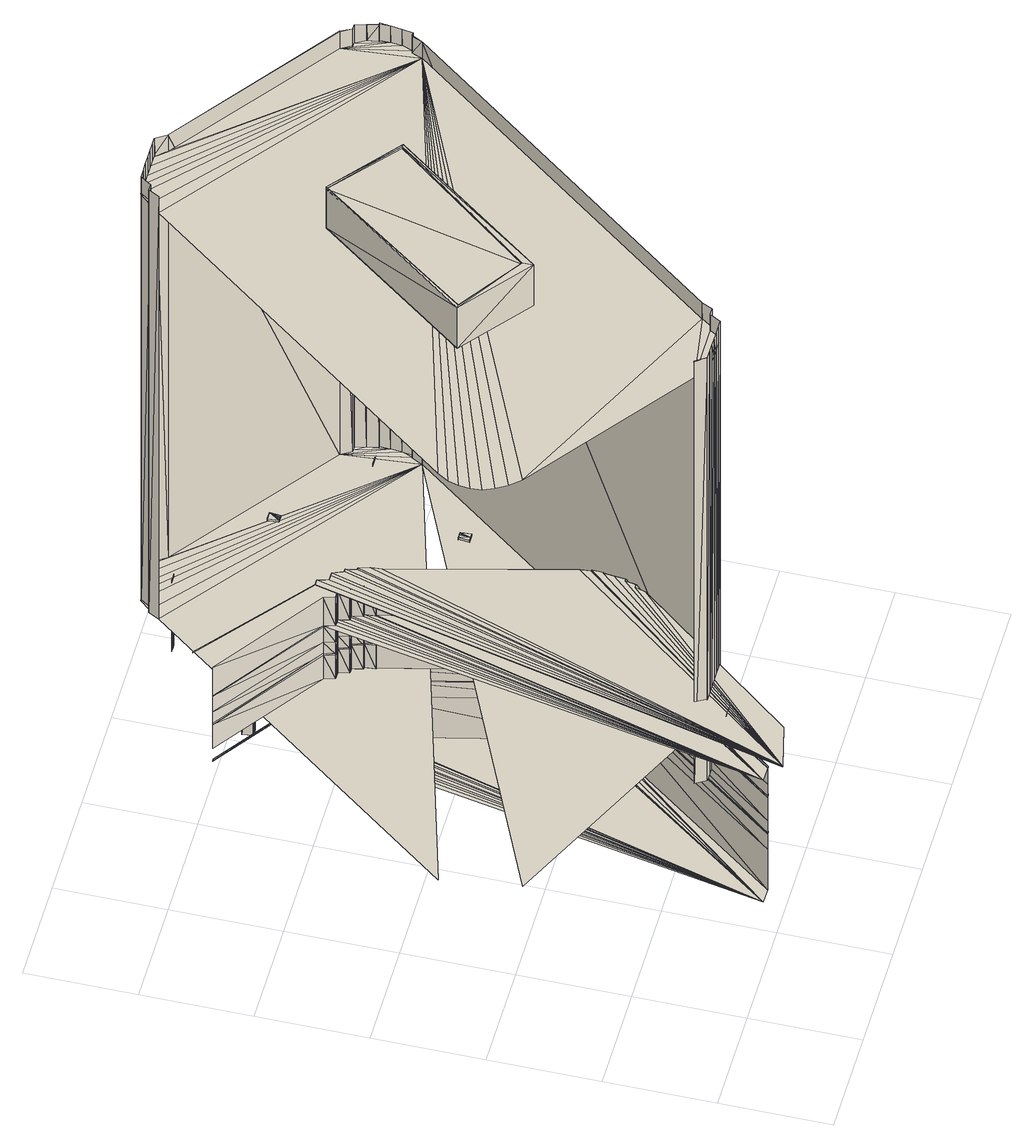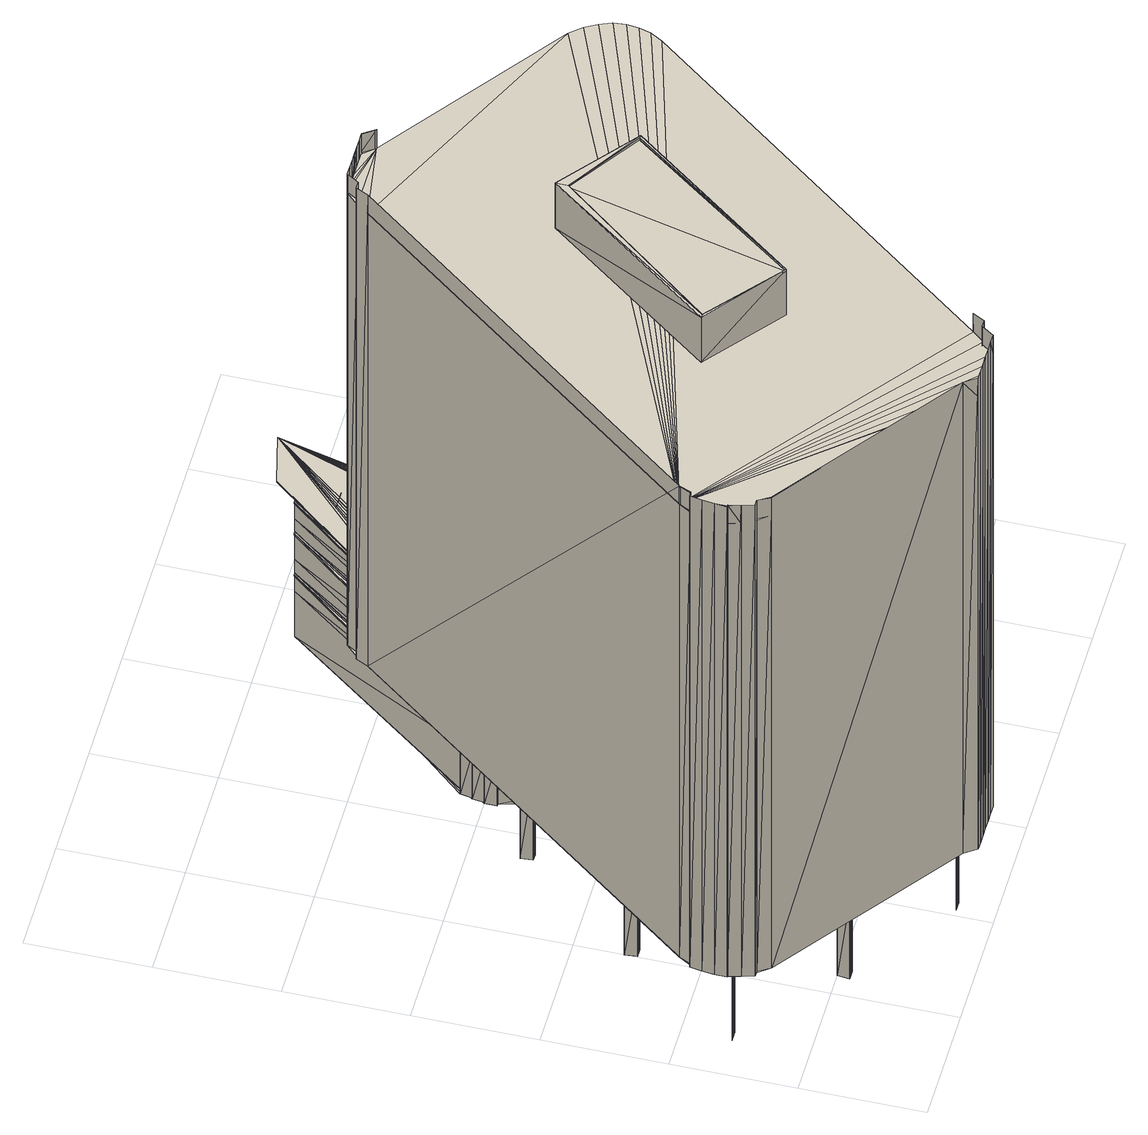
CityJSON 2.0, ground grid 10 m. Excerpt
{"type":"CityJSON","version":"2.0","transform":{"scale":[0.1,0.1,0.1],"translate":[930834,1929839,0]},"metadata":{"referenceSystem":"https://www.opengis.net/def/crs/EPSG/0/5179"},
"CityObjects":{
"building1":{"type":"Building","geometry":[{"type":"MultiSurface","lod":"3","boundaries":[[[0,1,2]],[[3,2,1]],[[4,5,6]],[[7,8,9]],[[2,3,10]],[[11,10,3]],[[10,11,12]],[[13,12,11]],[[12,13,14]],[[15,14,13]],[[16,17,18]],[[18,19,16]],[[17,20,18]],[[21,18,20]],[[18,19,17]],[[17,16,19]],[[22,23,24]],[[24,17,22]],[[19,22,17]],[[25,24,26]],[[27,28,15]],[[14,15,28]],[[29,30,18]],[[18,19,29]],[[31,30,21]],[[18,21,30]],[[19,18,30]],[[23,22,32]],[[30,29,19]],[[22,19,32]],[[30,32,19]],[[20,33,34]],[[35,24,36]],[[33,37,34]],[[38,35,36]],[[30,29,39]],[[30,31,39]],[[32,30,40]],[[41,39,31]],[[39,40,30]],[[42,33,20]],[[43,42,20]],[[40,39,44]],[[45,44,39]],[[46,45,39]],[[44,47,40]],[[48,46,41]],[[39,41,46]],[[49,24,35]],[[50,43,20]],[[5,51,6]],[[52,53,45]],[[44,45,53]],[[45,46,52]],[[47,44,53]],[[54,52,48]],[[46,48,52]],[[51,55,6]],[[56,24,49]],[[8,57,9]],[[55,58,6]],[[59,50,20]],[[57,60,9]],[[58,61,6]],[[60,62,9]],[[63,64,65]],[[61,66,6]],[[62,67,9]],[[52,54,68]],[[53,52,69]],[[70,68,54]],[[68,69,52]],[[67,71,9]],[[66,72,6]],[[73,74,75]],[[76,77,78]],[[79,80,81]],[[82,63,83]],[[75,84,73]],[[84,82,85]],[[86,84,87]],[[78,88,76]],[[89,86,90]],[[91,89,92]],[[81,7,79]],[[7,91,8]],[[65,83,63]],[[85,73,84]],[[83,85,82]],[[85,87,84]],[[93,76,88]],[[87,90,86]],[[90,92,89]],[[8,79,7]],[[92,8,91]],[[94,75,74]],[[95,78,77]],[[96,81,80]],[[97,98,99]],[[100,101,6]],[[71,102,9]],[[103,24,56]],[[84,104,85]],[[88,105,93]],[[7,106,8]],[[104,94,107]],[[105,95,108]],[[106,96,109]],[[74,107,94]],[[77,108,95]],[[80,109,96]],[[72,110,6]],[[107,85,104]],[[108,93,105]],[[109,8,106]],[[111,112,9]],[[102,113,9]],[[114,115,9]],[[116,100,6]],[[113,114,9]],[[110,117,6]],[[118,111,9]],[[117,119,6]],[[119,120,6]],[[121,116,6]],[[122,118,9]],[[115,123,9]],[[124,122,9]],[[125,121,6]],[[126,124,9]],[[120,127,6]],[[68,70,128]],[[43,128,70]],[[69,68,56]],[[128,56,68]],[[129,125,6]],[[130,126,9]],[[131,130,9]],[[123,132,9]],[[133,131,9]],[[132,133,9]],[[134,129,6]],[[135,134,6]],[[136,135,6]],[[127,137,6]],[[137,136,6]],[[26,24,103]],[[4,97,5]],[[99,5,97]],[[128,43,138]],[[56,128,139]],[[140,138,43]],[[138,139,128]],[[141,59,142]],[[138,140,143]],[[144,143,140]],[[139,138,145]],[[143,145,138]],[[28,27,146]],[[8,146,27]],[[143,144,147]],[[59,147,144]],[[145,143,26]],[[147,26,143]],[[148,149,150]],[[151,150,149]],[[150,152,148]],[[153,148,152]],[[154,153,155]],[[152,155,153]],[[65,64,156]],[[156,64,157]],[[157,64,158]],[[99,98,159]],[[158,64,160]],[[159,98,161]],[[160,64,162]],[[162,64,163]],[[161,98,164]],[[165,64,166]],[[167,64,168]],[[163,64,169]],[[170,64,165]],[[169,64,167]],[[164,98,171]],[[172,64,170]],[[171,98,173]],[[174,64,172]],[[175,64,174]],[[168,64,176]],[[177,64,175]],[[178,98,179]],[[173,98,180]],[[176,64,181]],[[182,64,177]],[[183,64,182]],[[181,64,183]],[[180,98,184]],[[185,98,178]],[[186,187,188]],[[189,188,187]],[[190,191,192]],[[193,192,191]],[[194,190,195]],[[192,195,190]],[[196,112,197]],[[198,197,112]],[[112,194,198]],[[195,198,194]],[[199,112,200]],[[198,200,112]],[[201,141,202]],[[203,204,205]],[[206,207,208]],[[187,209,189]],[[188,210,186]],[[112,211,198]],[[197,212,196]],[[184,98,213]],[[213,98,214]],[[215,98,185]],[[216,205,204]],[[217,208,207]],[[218,189,209]],[[219,186,210]],[[220,198,211]],[[221,196,212]],[[214,98,222]],[[204,217,216]],[[207,216,217]],[[209,219,218]],[[210,218,219]],[[211,221,220]],[[212,220,221]],[[223,25,26]],[[224,98,215]],[[149,225,151]],[[226,98,224]],[[222,98,227]],[[228,98,226]],[[229,98,228]],[[230,98,229]],[[227,98,231]],[[231,98,230]],[[101,179,232]],[[233,232,179]],[[149,148,225]],[[234,225,148]],[[148,153,234]],[[235,234,154]],[[153,154,234]],[[85,107,236]],[[93,108,237]],[[8,109,57]],[[83,65,238]],[[73,85,239]],[[85,83,236]],[[87,85,240]],[[76,93,241]],[[90,87,242]],[[92,90,243]],[[79,8,244]],[[8,92,57]],[[146,8,245]],[[156,238,65]],[[236,239,85]],[[238,236,83]],[[236,240,85]],[[237,241,93]],[[240,242,87]],[[242,243,90]],[[57,244,8]],[[243,57,92]],[[57,245,8]],[[246,236,107]],[[247,237,108]],[[60,57,109]],[[107,74,246]],[[248,246,74]],[[108,77,247]],[[249,247,77]],[[109,80,60]],[[250,60,80]],[[239,248,73]],[[241,249,76]],[[244,250,79]],[[74,73,248]],[[77,76,249]],[[80,79,250]],[[238,156,251]],[[157,251,156]],[[239,236,248]],[[246,248,236]],[[236,238,246]],[[251,246,238]],[[240,236,252]],[[246,252,236]],[[241,237,249]],[[247,249,237]],[[242,240,253]],[[252,253,240]],[[243,242,254]],[[253,254,242]],[[244,57,250]],[[60,250,57]],[[57,243,60]],[[254,60,243]],[[245,57,255]],[[60,255,57]],[[248,256,239]],[[249,257,241]],[[250,258,244]],[[246,248,259]],[[256,259,248]],[[247,249,260]],[[257,260,249]],[[60,250,261]],[[258,261,250]],[[251,157,262]],[[248,246,263]],[[246,251,264]],[[252,246,265]],[[249,247,266]],[[253,252,267]],[[254,253,268]],[[250,60,269]],[[60,254,62]],[[255,60,270]],[[158,262,157]],[[264,263,246]],[[262,264,251]],[[264,265,246]],[[271,266,247]],[[265,267,252]],[[267,268,253]],[[62,269,60]],[[268,62,254]],[[62,270,60]],[[263,272,248]],[[266,273,249]],[[269,274,250]],[[246,259,264]],[[247,260,271]],[[60,261,62]],[[256,248,272]],[[257,249,273]],[[258,250,274]],[[154,155,235]],[[275,264,259]],[[276,271,260]],[[277,62,261]],[[259,256,275]],[[272,275,256]],[[260,257,276]],[[273,276,257]],[[261,258,277]],[[274,277,258]],[[262,158,278]],[[263,264,279]],[[264,262,280]],[[265,264,281]],[[266,271,282]],[[267,265,283]],[[268,267,284]],[[269,62,285]],[[62,268,67]],[[270,62,286]],[[160,278,158]],[[280,279,264]],[[278,280,262]],[[280,281,264]],[[287,282,271]],[[281,283,265]],[[283,284,267]],[[67,285,62]],[[284,67,268]],[[67,286,62]],[[288,289,223]],[[290,288,223]],[[264,275,280]],[[271,276,287]],[[62,277,67]],[[279,291,263]],[[282,292,266]],[[285,293,269]],[[289,294,223]],[[295,280,275]],[[296,287,276]],[[297,67,277]],[[298,290,223]],[[272,263,291]],[[273,266,292]],[[274,269,293]],[[278,160,299]],[[162,299,160]],[[279,280,300]],[[301,300,280]],[[280,278,301]],[[299,301,278]],[[281,280,302]],[[301,302,280]],[[282,287,303]],[[304,303,287]],[[283,281,305]],[[302,305,281]],[[284,283,306]],[[305,306,283]],[[285,67,307]],[[71,307,67]],[[67,284,71]],[[306,71,284]],[[286,67,308]],[[71,308,67]],[[291,295,272]],[[292,296,273]],[[293,297,274]],[[275,272,295]],[[276,273,296]],[[277,274,297]],[[309,280,295]],[[310,287,296]],[[311,67,297]],[[300,312,279]],[[303,313,282]],[[307,314,285]],[[291,279,315]],[[292,282,316]],[[293,285,317]],[[294,25,223]],[[280,309,301]],[[287,310,304]],[[67,311,71]],[[159,51,99]],[[5,99,51]],[[295,291,309]],[[315,309,291]],[[296,292,310]],[[316,310,292]],[[297,293,311]],[[317,311,293]],[[318,298,223]],[[299,162,319]],[[163,319,162]],[[300,301,320]],[[321,320,301]],[[301,299,321]],[[319,321,299]],[[302,301,322]],[[321,322,301]],[[303,304,323]],[[324,323,304]],[[305,302,325]],[[322,325,302]],[[306,305,326]],[[325,326,305]],[[307,71,327]],[[102,327,71]],[[71,306,102]],[[326,102,306]],[[308,71,328]],[[102,328,71]],[[315,279,312]],[[316,282,313]],[[317,285,314]],[[329,301,309]],[[330,304,310]],[[331,71,311]],[[320,332,300]],[[323,333,303]],[[327,334,307]],[[301,329,321]],[[304,330,324]],[[71,331,102]],[[309,315,329]],[[312,329,315]],[[310,316,330]],[[313,330,316]],[[311,317,331]],[[314,331,317]],[[335,165,336]],[[166,336,165]],[[337,338,208]],[[203,208,338]],[[338,335,203]],[[336,203,335]],[[339,338,191]],[[203,191,338]],[[340,341,186]],[[187,186,341]],[[342,339,190]],[[191,190,339]],[[343,342,194]],[[190,194,342]],[[344,111,196]],[[112,196,111]],[[111,343,112]],[[194,112,343]],[[345,111,199]],[[112,199,111]],[[208,217,337]],[[186,219,340]],[[196,221,344]],[[346,167,347]],[[168,347,167]],[[348,349,350]],[[351,350,349]],[[349,346,351]],[[347,351,346]],[[352,349,353]],[[351,353,349]],[[354,355,356]],[[357,356,355]],[[358,352,359]],[[353,359,352]],[[360,358,361]],[[359,361,358]],[[362,114,363]],[[115,363,114]],[[114,360,115]],[[361,115,360]],[[364,114,365]],[[115,365,114]],[[319,163,366]],[[169,366,163]],[[320,321,367]],[[368,367,321]],[[321,319,368]],[[366,368,319]],[[322,321,369]],[[368,369,321]],[[323,324,370]],[[371,370,324]],[[325,322,372]],[[369,372,322]],[[326,325,373]],[[372,373,325]],[[327,102,374]],[[113,374,102]],[[102,326,113]],[[373,113,326]],[[328,102,375]],[[113,375,102]],[[312,300,332]],[[313,303,333]],[[314,307,334]],[[376,321,329]],[[377,324,330]],[[378,102,331]],[[338,379,203]],[[341,380,187]],[[111,381,112]],[[349,382,351]],[[355,383,357]],[[114,384,115]],[[321,376,368]],[[367,385,320]],[[324,377,371]],[[370,386,323]],[[102,378,113]],[[374,387,327]],[[329,312,376]],[[330,313,377]],[[331,314,378]],[[51,159,55]],[[161,55,159]],[[366,169,346]],[[167,346,169]],[[367,368,348]],[[349,348,368]],[[350,388,348]],[[368,366,349]],[[346,349,366]],[[369,368,352]],[[349,352,368]],[[370,371,354]],[[355,354,371]],[[356,389,354]],[[372,369,358]],[[352,358,369]],[[373,372,360]],[[358,360,372]],[[374,113,362]],[[114,362,113]],[[363,390,362]],[[113,373,114]],[[360,114,373]],[[375,113,364]],[[114,364,113]],[[332,376,312]],[[333,377,313]],[[334,378,314]],[[391,318,223]],[[392,170,335]],[[393,394,337]],[[394,392,338]],[[395,394,339]],[[396,397,340]],[[398,395,342]],[[399,398,343]],[[400,118,344]],[[118,399,111]],[[401,118,345]],[[165,335,170]],[[338,337,394]],[[335,338,392]],[[338,339,394]],[[341,340,397]],[[339,342,395]],[[342,343,398]],[[111,344,118]],[[343,111,399]],[[111,345,118]],[[402,337,217]],[[403,340,219]],[[404,344,221]],[[394,405,338]],[[397,406,341]],[[118,407,111]],[[368,408,349]],[[371,409,355]],[[113,410,114]],[[348,388,367]],[[354,389,370]],[[362,390,374]],[[408,368,376]],[[332,320,385]],[[409,371,377]],[[333,323,386]],[[410,113,378]],[[334,327,387]],[[204,203,379]],[[209,187,380]],[[211,112,381]],[[337,402,393]],[[340,403,396]],[[344,404,400]],[[379,402,204]],[[380,403,209]],[[381,404,211]],[[217,204,402]],[[219,209,403]],[[221,211,404]],[[376,332,408]],[[385,408,332]],[[377,333,409]],[[386,409,333]],[[378,334,410]],[[387,410,334]],[[379,338,405]],[[380,341,406]],[[381,111,407]],[[382,349,408]],[[383,355,409]],[[384,114,410]],[[385,367,388]],[[386,370,389]],[[387,374,390]],[[388,382,385]],[[389,383,386]],[[390,384,387]],[[408,385,382]],[[409,386,383]],[[410,387,384]],[[411,393,402]],[[412,396,403]],[[413,400,404]],[[405,411,379]],[[402,379,411]],[[406,412,380]],[[403,380,412]],[[407,413,381]],[[404,381,413]],[[414,172,392]],[[415,416,393]],[[416,414,394]],[[417,416,395]],[[418,419,396]],[[420,417,398]],[[421,420,399]],[[422,122,400]],[[122,421,118]],[[423,122,401]],[[347,168,424]],[[176,424,168]],[[350,351,425]],[[426,425,351]],[[351,347,426]],[[424,426,347]],[[353,351,427]],[[426,427,351]],[[356,357,428]],[[429,428,357]],[[359,353,430]],[[427,430,353]],[[361,359,431]],[[430,431,359]],[[363,115,432]],[[123,432,115]],[[115,361,123]],[[431,123,361]],[[365,115,433]],[[123,433,115]],[[55,161,58]],[[164,58,161]],[[170,392,172]],[[394,393,416]],[[392,394,414]],[[394,395,416]],[[397,396,419]],[[395,398,417]],[[398,399,420]],[[118,400,122]],[[399,118,421]],[[118,401,122]],[[393,411,415]],[[396,412,418]],[[400,413,422]],[[416,434,394]],[[419,435,397]],[[122,436,118]],[[172,414,174]],[[416,415,437]],[[414,416,438]],[[416,417,437]],[[419,418,439]],[[417,420,440]],[[420,421,441]],[[122,422,124]],[[421,122,442]],[[122,423,124]],[[351,382,426]],[[425,443,350]],[[357,383,429]],[[428,444,356]],[[115,384,123]],[[432,445,363]],[[446,415,411]],[[447,418,412]],[[448,422,413]],[[438,174,414]],[[449,437,415]],[[437,438,416]],[[440,437,417]],[[450,439,418]],[[441,440,420]],[[442,441,421]],[[451,124,422]],[[124,442,122]],[[452,124,423]],[[405,394,434]],[[406,397,435]],[[407,118,436]],[[434,446,405]],[[435,447,406]],[[436,448,407]],[[411,405,446]],[[412,406,447]],[[413,407,448]],[[415,446,449]],[[418,447,450]],[[422,448,451]],[[453,175,438]],[[454,455,449]],[[455,453,437]],[[456,455,440]],[[457,458,450]],[[459,456,441]],[[460,459,442]],[[461,126,451]],[[126,460,124]],[[462,126,452]],[[174,438,175]],[[437,449,455]],[[438,437,453]],[[437,440,455]],[[439,450,458]],[[440,441,456]],[[441,442,459]],[[124,451,126]],[[442,124,460]],[[124,452,126]],[[437,463,416]],[[439,464,419]],[[124,465,122]],[[455,466,437]],[[458,467,439]],[[126,130,124]],[[468,426,382]],[[388,350,443]],[[469,429,383]],[[389,356,444]],[[470,123,384]],[[390,363,445]],[[471,449,446]],[[472,450,447]],[[473,451,448]],[[58,164,61]],[[449,471,454]],[[450,472,457]],[[451,473,461]],[[171,61,164]],[[382,388,468]],[[443,468,388]],[[383,389,469]],[[444,469,389]],[[384,390,470]],[[445,470,390]],[[434,416,463]],[[435,419,464]],[[436,122,465]],[[463,437,466]],[[464,439,467]],[[465,124,130]],[[175,453,177]],[[455,454,466]],[[453,455,474]],[[455,456,466]],[[458,457,467]],[[456,459,475]],[[459,460,476]],[[126,461,130]],[[460,126,477]],[[126,462,130]],[[474,177,453]],[[478,466,454]],[[466,474,455]],[[475,466,456]],[[479,467,457]],[[476,475,459]],[[477,476,460]],[[480,130,461]],[[130,477,126]],[[481,130,462]],[[482,182,474]],[[483,484,478]],[[484,482,466]],[[485,484,475]],[[486,487,479]],[[488,485,476]],[[489,488,477]],[[490,131,480]],[[131,489,130]],[[491,131,481]],[[463,471,434]],[[464,472,435]],[[465,473,436]],[[177,474,182]],[[466,478,484]],[[474,466,482]],[[466,475,484]],[[467,479,487]],[[475,476,485]],[[476,477,488]],[[130,480,131]],[[477,130,489]],[[130,481,131]],[[181,492,176]],[[493,494,426]],[[492,493,424]],[[493,495,426]],[[496,497,429]],[[495,498,427]],[[498,499,430]],[[132,500,123]],[[499,132,431]],[[132,501,123]],[[446,434,471]],[[447,435,472]],[[448,436,473]],[[424,176,492]],[[425,426,494]],[[426,424,493]],[[427,426,495]],[[428,429,497]],[[430,427,498]],[[431,430,499]],[[432,123,500]],[[123,431,132]],[[433,123,501]],[[466,502,455]],[[467,503,458]],[[130,504,126]],[[478,454,471]],[[479,457,472]],[[480,461,473]],[[505,183,482]],[[506,507,483]],[[507,505,484]],[[508,507,485]],[[509,510,486]],[[511,508,488]],[[512,511,489]],[[513,133,490]],[[133,512,131]],[[514,133,491]],[[182,482,183]],[[484,483,507]],[[482,484,505]],[[484,485,507]],[[487,486,510]],[[485,488,508]],[[488,489,511]],[[131,490,133]],[[489,131,512]],[[131,491,133]],[[492,181,505]],[[183,505,181]],[[494,493,506]],[[507,506,493]],[[493,492,507]],[[505,507,492]],[[495,493,508]],[[507,508,493]],[[497,496,509]],[[510,509,496]],[[498,495,511]],[[508,511,495]],[[499,498,512]],[[511,512,498]],[[500,132,513]],[[133,513,132]],[[132,499,133]],[[512,133,499]],[[501,132,514]],[[133,514,132]],[[478,515,483]],[[479,516,486]],[[480,517,490]],[[484,518,466]],[[487,519,467]],[[131,520,130]],[[471,463,478]],[[472,464,479]],[[473,465,480]],[[426,468,493]],[[429,469,496]],[[123,470,132]],[[466,478,463]],[[467,479,464]],[[130,480,465]],[[507,521,484]],[[510,522,487]],[[133,523,131]],[[506,524,494]],[[509,525,497]],[[513,526,500]],[[483,527,506]],[[486,528,509]],[[490,529,513]],[[494,530,425]],[[497,531,428]],[[500,532,432]],[[61,171,66]],[[173,66,171]],[[502,515,466]],[[503,516,467]],[[504,517,130]],[[478,466,515]],[[479,467,516]],[[480,130,517]],[[493,533,507]],[[496,534,510]],[[132,535,133]],[[502,466,518]],[[527,483,515]],[[503,467,519]],[[528,486,516]],[[504,130,520]],[[529,490,517]],[[518,484,521]],[[519,487,522]],[[520,131,523]],[[524,506,527]],[[525,509,528]],[[526,513,529]],[[515,502,527]],[[516,503,528]],[[517,504,529]],[[518,527,502]],[[519,528,503]],[[520,529,504]],[[527,518,524]],[[528,519,525]],[[529,520,526]],[[521,524,518]],[[522,525,519]],[[523,526,520]],[[530,494,524]],[[531,497,525]],[[532,500,526]],[[533,493,468]],[[534,496,469]],[[535,132,470]],[[521,507,533]],[[522,510,534]],[[523,133,535]],[[443,425,530]],[[444,428,531]],[[445,432,532]],[[533,530,521]],[[524,521,530]],[[534,531,522]],[[525,522,531]],[[535,532,523]],[[526,523,532]],[[530,533,443]],[[531,534,444]],[[532,535,445]],[[468,443,533]],[[469,444,534]],[[470,445,535]],[[536,235,155]],[[66,173,72]],[[180,72,173]],[[537,538,539]],[[540,539,538]],[[100,178,101]],[[179,101,178]],[[541,542,537]],[[538,537,542]],[[539,543,537]],[[72,180,110]],[[184,110,180]],[[537,543,541]],[[539,540,544]],[[545,544,540]],[[540,538,546]],[[544,543,539]],[[538,542,546]],[[547,548,541]],[[542,541,548]],[[541,543,547]],[[545,540,546]],[[116,185,100]],[[178,100,185]],[[542,548,546]],[[544,545,543]],[[110,184,117]],[[213,117,184]],[[549,550,547]],[[548,547,550]],[[546,543,545]],[[547,543,549]],[[548,550,546]],[[550,551,546]],[[543,546,552]],[[553,552,546]],[[117,213,119]],[[214,119,213]],[[549,543,554]],[[550,549,551]],[[554,551,549]],[[119,214,120]],[[222,120,214]],[[551,555,546]],[[552,553,556]],[[557,556,553]],[[121,215,116]],[[185,116,215]],[[558,557,553]],[[556,559,552]],[[546,560,553]],[[554,543,561]],[[555,562,546]],[[563,543,552]],[[551,554,555]],[[561,555,554]],[[556,557,559]],[[558,559,557]],[[562,560,546]],[[560,558,553]],[[559,563,552]],[[561,543,564]],[[564,562,561]],[[555,561,562]],[[564,543,563]],[[559,558,563]],[[560,563,558]],[[152,150,565]],[[566,565,150]],[[562,564,560]],[[125,224,121]],[[215,121,224]],[[563,560,564]],[[565,536,152]],[[155,152,536]],[[150,151,566]],[[567,566,151]],[[120,222,127]],[[227,127,222]],[[129,226,125]],[[224,125,226]],[[134,228,129]],[[226,129,228]],[[228,134,229]],[[135,229,134]],[[136,230,135]],[[229,135,230]],[[231,137,227]],[[127,227,137]],[[230,136,231]],[[137,231,136]],[[567,151,225]],[[568,569,570]],[[571,570,569]],[[569,568,572]],[[573,572,568]],[[572,574,569]],[[573,568,575]],[[574,576,569]],[[572,573,574]],[[575,574,573]],[[568,570,577]],[[571,569,578]],[[576,579,569]],[[578,577,571]],[[570,571,577]],[[579,580,569]],[[575,568,581]],[[582,583,569]],[[580,584,569]],[[569,583,578]],[[574,575,576]],[[581,576,575]],[[585,568,577]],[[581,568,586]],[[587,582,569]],[[584,587,569]],[[588,568,585]],[[586,568,589]],[[577,578,585]],[[576,581,579]],[[583,585,578]],[[586,579,581]],[[589,568,590]],[[591,568,588]],[[579,586,580]],[[589,580,586]],[[582,588,583]],[[585,583,588]],[[590,568,591]],[[580,589,584]],[[590,584,589]],[[588,582,591]],[[587,591,582]],[[591,587,590]],[[584,590,587]],[[536,565,235]],[[234,235,565]],[[565,566,234]],[[225,234,567]],[[566,567,234]],[[592,593,594]],[[201,594,593]],[[595,592,596]],[[594,596,592]],[[596,391,223]],[[593,592,597]],[[592,595,598]],[[598,597,592]],[[599,598,595]],[[147,59,600]],[[141,600,59]],[[26,147,223]],[[600,223,147]],[[601,602,598]],[[597,598,602]],[[603,601,599]],[[598,599,601]],[[602,601,604]],[[601,603,605]],[[605,604,601]],[[606,605,603]],[[607,608,605]],[[609,607,606]],[[604,605,608]],[[605,606,607]],[[610,611,607]],[[608,607,611]],[[612,610,609]],[[607,609,610]],[[613,614,615]],[[614,613,616]],[[616,615,614]],[[615,616,613]],[[617,618,616]],[[615,616,618]],[[616,615,617]],[[618,617,615]],[[615,619,613]],[[618,617,620]],[[617,618,621]],[[621,620,617]],[[620,621,618]],[[618,619,615]],[[622,141,201]],[[620,619,618]],[[623,624,621]],[[620,621,624]],[[621,620,623]],[[624,623,620]],[[616,614,625]],[[624,619,620]],[[617,616,625]],[[621,617,625]],[[623,624,626]],[[627,626,624]],[[624,623,628]],[[623,621,625]],[[629,628,623]],[[624,619,627]],[[628,619,624]],[[625,623,626]],[[626,627,629]],[[628,629,627]],[[629,625,626]],[[619,628,627]],[[629,623,625]],[[630,631,610]],[[611,610,631]],[[632,630,612]],[[610,612,630]],[[629,628,625]],[[628,629,619]],[[619,625,628]],[[625,619,629]],[[633,141,622]],[[634,635,630]],[[631,630,635]],[[636,634,632]],[[630,632,634]],[[637,141,633]],[[638,639,634]],[[635,634,639]],[[640,638,636]],[[634,636,638]],[[639,638,641]],[[638,640,642]],[[642,641,638]],[[643,642,640]],[[644,141,637]],[[645,141,644]],[[646,647,648]],[[649,648,647]],[[648,650,646]],[[651,652,646]],[[647,646,652]],[[653,654,649]],[[648,649,654]],[[649,647,655]],[[654,650,648]],[[646,650,651]],[[647,652,655]],[[653,649,655]],[[654,653,650]],[[655,650,653]],[[652,656,655]],[[652,651,656]],[[657,656,651]],[[651,650,657]],[[656,658,655]],[[650,655,659]],[[660,659,655]],[[658,661,655]],[[657,650,662]],[[662,658,657]],[[656,657,658]],[[655,663,660]],[[664,650,659]],[[661,665,655]],[[666,663,655]],[[659,660,667]],[[668,667,660]],[[662,650,669]],[[665,666,655]],[[663,668,660]],[[667,664,659]],[[658,662,661]],[[669,661,662]],[[669,650,670]],[[671,650,664]],[[667,668,664]],[[663,664,668]],[[672,141,645]],[[670,650,671]],[[670,665,669]],[[661,669,665]],[[664,663,671]],[[666,671,663]],[[665,670,666]],[[671,666,670]],[[673,596,223]],[[641,141,672]],[[674,673,223]],[[675,674,223]],[[676,675,223]],[[677,678,679]],[[680,679,678]],[[681,682,677]],[[678,677,682]],[[683,676,223]],[[679,680,684]],[[685,684,680]],[[686,687,681]],[[682,681,687]],[[682,688,678]],[[678,688,680]],[[684,685,689]],[[690,691,686]],[[687,686,691]],[[692,689,685]],[[687,688,682]],[[680,688,685]],[[689,692,693]],[[694,693,692]],[[691,690,695]],[[691,688,687]],[[696,695,690]],[[677,679,697]],[[685,688,692]],[[681,677,697]],[[693,694,698]],[[699,698,694]],[[695,688,691]],[[679,684,697]],[[692,688,694]],[[697,689,693]],[[686,681,697]],[[695,696,700]],[[701,700,696]],[[688,699,694]],[[698,697,693]],[[702,683,223]],[[690,686,697]],[[684,689,697]],[[700,688,695]],[[696,690,697]],[[703,704,701]],[[700,701,704]],[[698,699,697]],[[688,697,699]],[[704,688,700]],[[701,696,697]],[[703,701,697]],[[704,703,688]],[[697,688,703]],[[643,702,223]],[[705,141,641]],[[706,705,642]],[[641,642,705]],[[707,706,643]],[[642,643,706]],[[706,708,642]],[[707,643,223]],[[709,710,711]],[[712,711,710]],[[711,712,709]],[[710,709,712]],[[709,713,711]],[[710,709,714]],[[709,710,715]],[[715,714,709]],[[714,715,710]],[[715,713,709]],[[710,712,716]],[[715,714,717]],[[718,717,714]],[[223,600,719]],[[720,719,600]],[[714,710,716]],[[717,713,715]],[[721,720,600]],[[719,722,223]],[[713,716,715]],[[714,715,716]],[[600,141,721]],[[723,721,141]],[[718,714,716]],[[717,718,713]],[[716,713,718]],[[716,713,724]],[[725,724,713]],[[724,726,716]],[[713,716,727]],[[726,727,716]],[[728,707,223]],[[726,729,716]],[[725,713,727]],[[727,726,725]],[[724,725,726]],[[729,730,716]],[[716,730,726]],[[727,713,731]],[[732,713,727]],[[727,726,731]],[[726,727,729]],[[729,731,726]],[[731,729,727]],[[730,729,726]],[[731,732,727]],[[731,713,732]],[[731,729,732]],[[730,732,729]],[[732,730,731]],[[729,731,730]],[[733,734,720]],[[719,720,734]],[[720,721,733]],[[722,719,734]],[[735,733,723]],[[721,723,733]],[[736,141,705]],[[737,707,728]],[[733,735,738]],[[734,733,737]],[[739,738,735]],[[738,737,733]],[[739,736,705]],[[740,741,706]],[[705,706,741]],[[742,740,707]],[[706,707,740]],[[743,739,705]],[[708,706,740]],[[744,707,737]],[[745,743,705]],[[738,739,746]],[[737,738,744]],[[743,746,739]],[[746,744,738]],[[747,707,744]],[[748,749,740]],[[741,740,749]],[[750,748,742]],[[740,742,748]],[[751,743,745]],[[752,747,744]],[[753,752,744]],[[746,743,754]],[[755,754,743]],[[744,746,753]],[[754,753,746]],[[756,754,746]],[[755,743,751]],[[751,757,758]],[[757,752,759]],[[759,758,757]],[[760,759,752]],[[758,759,755]],[[759,760,754]],[[754,755,759]],[[753,754,760]],[[759,754,757]],[[754,756,759]],[[757,751,748]],[[752,757,750]],[[749,748,751]],[[748,750,757]]]}]}
},
"vertices":[
[161,60,185],[161,60,150],[167,60,185],[167,60,150],[162,10,186],[283,160,186],[119,0,186],[146,20,150],[267,180,150],[132,20,150],[173,60,185],[173,60,150],[178,60,185],[178,60,150],[183,70,185],[183,70,150],[171,90,605],[172,90,605],[178,80,605],[179,80,605],[172,90,85],[178,80,85],[179,80,585],[178,80,585],[172,90,585],[23,200,585],[238,100,585],[186,70,150],[186,70,185],[185,80,605],[186,80,605],[186,80,85],[186,80,585],[202,80,85],[181,80,85],[202,80,585],[181,80,585],[191,80,85],[191,80,585],[193,80,605],[193,80,585],[193,80,85],[212,80,85],[221,80,85],[199,80,585],[199,80,605],[200,80,605],[200,80,585],[200,80,85],[212,80,585],[231,90,85],[286,170,186],[207,80,605],[207,80,585],[207,80,85],[289,170,186],[221,80,585],[269,180,150],[291,180,186],[238,100,85],[271,180,150],[293,180,186],[273,190,150],[146,20,0],[132,20,0],[267,180,0],[294,190,186],[274,190,150],[214,80,605],[214,80,585],[214,80,85],[275,200,150],[295,200,186],[267,180,69],[269,170,69],[146,20,69],[267,180,114],[269,170,114],[146,20,114],[267,180,149],[269,170,149],[146,20,149],[146,20,50],[267,180,50],[146,20,70],[267,180,70],[146,20,85],[267,180,85],[146,20,116],[146,20,115],[267,180,115],[146,20,130],[267,180,130],[267,180,116],[148,20,69],[148,20,114],[148,20,149],[162,10,185],[119,0,185],[283,160,185],[228,430,186],[223,430,186],[276,200,150],[231,90,585],[148,20,70],[148,20,116],[148,20,150],[269,170,70],[269,170,116],[269,170,150],[296,200,186],[214,410,150],[211,420,150],[276,210,150],[275,210,150],[274,210,150],[231,420,186],[296,210,186],[218,410,150],[295,210,186],[294,220,186],[236,420,186],[221,410,150],[234,380,150],[223,400,150],[239,420,186],[226,400,150],[254,380,186],[221,80,605],[243,410,186],[228,400,150],[230,390,150],[233,380,150],[232,390,150],[246,410,186],[248,400,186],[250,400,186],[253,390,186],[227,90,605],[227,90,585],[227,90,85],[468,400,85],[23,200,85],[233,90,605],[233,90,85],[233,90,585],[267,180,185],[238,100,605],[155,290,635],[155,290,585],[218,240,635],[218,240,585],[218,250,635],[158,290,635],[158,290,633],[218,250,633],[269,180,0],[271,180,0],[273,190,0],[286,170,185],[274,190,0],[289,170,185],[275,200,0],[276,200,0],[291,180,185],[214,410,0],[211,420,0],[275,210,0],[274,210,0],[276,210,0],[218,410,0],[293,180,185],[221,410,0],[294,190,185],[223,400,0],[226,400,0],[234,380,0],[228,400,0],[228,430,185],[223,430,185],[295,200,185],[233,380,0],[230,390,0],[232,390,0],[296,200,185],[231,420,185],[211,420,114],[211,420,116],[111,490,114],[111,490,116],[211,420,115],[211,420,85],[111,490,115],[111,490,85],[211,420,130],[111,490,130],[211,420,149],[111,490,149],[111,490,150],[211,420,185],[111,490,185],[243,570,85],[13,270,85],[211,420,70],[213,420,70],[111,490,70],[111,490,69],[113,490,69],[211,420,69],[213,420,116],[113,490,114],[213,420,150],[113,490,149],[296,210,185],[295,210,185],[236,420,185],[113,490,70],[213,420,69],[113,490,116],[213,420,114],[113,490,150],[213,420,149],[294,220,185],[468,400,585],[239,420,185],[261,430,585],[243,410,185],[254,380,185],[246,410,185],[248,400,185],[250,400,185],[253,390,185],[123,510,186],[123,510,185],[261,430,635],[261,430,633],[269,180,70],[269,180,116],[269,180,50],[269,180,69],[269,180,85],[269,180,114],[269,180,115],[269,180,130],[269,180,149],[269,180,185],[271,180,70],[271,180,116],[271,180,69],[271,180,114],[271,180,149],[271,180,50],[271,180,85],[271,180,115],[271,180,130],[271,180,185],[274,180,69],[274,180,114],[274,180,149],[274,180,70],[274,180,116],[274,180,150],[273,190,50],[273,190,69],[273,190,70],[273,190,85],[273,190,114],[273,190,115],[273,190,130],[273,190,149],[273,190,185],[273,190,116],[275,190,69],[275,190,114],[275,190,149],[275,190,70],[275,190,116],[275,190,150],[274,190,50],[274,190,69],[274,190,70],[274,190,85],[274,190,114],[274,190,115],[274,190,130],[274,190,149],[274,190,185],[274,190,116],[4,230,585],[8,220,585],[3,240,585],[277,190,69],[277,190,114],[277,190,149],[14,210,585],[277,190,70],[277,190,116],[277,190,150],[4,250,585],[275,200,50],[275,200,69],[275,200,70],[275,200,85],[275,200,114],[275,200,116],[275,200,115],[275,200,130],[275,200,149],[275,200,185],[278,190,70],[278,190,116],[278,190,150],[278,200,69],[278,200,114],[278,200,149],[278,190,69],[278,190,114],[278,190,149],[7,260,585],[276,200,50],[276,200,69],[276,200,70],[276,200,85],[276,200,114],[276,200,116],[276,200,115],[276,200,130],[276,200,149],[276,200,185],[278,200,70],[278,200,116],[278,200,150],[279,200,69],[279,200,114],[279,200,149],[214,410,50],[211,420,50],[214,410,69],[214,410,70],[214,410,85],[214,410,114],[214,410,116],[214,410,115],[214,410,130],[214,410,149],[214,410,185],[275,210,50],[274,210,50],[275,210,69],[275,210,70],[274,210,69],[274,210,70],[275,210,85],[274,210,85],[275,210,114],[275,210,116],[274,210,114],[274,210,116],[275,210,115],[274,210,115],[275,210,130],[274,210,130],[275,210,149],[274,210,149],[275,210,185],[274,210,185],[276,210,50],[276,210,69],[276,210,70],[276,210,85],[276,210,114],[276,210,116],[276,210,115],[276,210,130],[276,210,149],[276,210,185],[279,200,70],[279,200,116],[279,200,150],[216,420,70],[216,420,116],[216,420,150],[278,210,70],[278,210,116],[278,210,150],[279,210,69],[279,210,114],[279,210,149],[278,210,69],[278,210,114],[278,210,149],[13,270,585],[218,410,50],[218,410,69],[218,410,70],[218,410,85],[218,410,114],[218,410,116],[218,410,115],[218,410,130],[218,410,149],[218,410,185],[216,420,69],[216,420,114],[216,420,149],[219,410,70],[219,410,116],[219,410,150],[279,210,70],[279,210,116],[279,210,150],[219,410,69],[219,410,114],[219,410,149],[221,410,50],[221,410,69],[221,410,70],[221,410,85],[221,410,114],[221,410,116],[221,410,115],[221,410,130],[221,410,149],[221,410,185],[234,380,50],[234,380,69],[234,380,70],[234,380,85],[234,380,114],[234,380,116],[234,380,115],[234,380,130],[234,380,149],[234,380,185],[223,410,70],[223,410,116],[223,410,150],[223,400,70],[223,400,50],[223,400,116],[223,400,85],[223,400,115],[223,400,130],[238,380,69],[238,380,114],[238,380,149],[223,410,69],[223,410,114],[223,410,149],[223,400,69],[223,400,114],[223,400,149],[223,400,185],[226,400,50],[226,400,69],[226,400,70],[226,400,85],[226,400,114],[226,400,116],[226,400,115],[226,400,130],[226,400,149],[226,400,185],[226,410,70],[226,410,116],[226,410,150],[228,400,70],[228,400,116],[238,380,70],[238,380,116],[238,380,150],[226,410,69],[226,410,114],[226,410,149],[228,400,50],[228,400,85],[228,400,115],[228,400,130],[228,400,69],[228,400,114],[228,400,149],[228,400,185],[230,390,50],[230,390,69],[230,390,70],[230,390,85],[230,390,114],[230,390,116],[230,390,115],[230,390,130],[230,390,149],[230,390,185],[233,380,50],[233,380,70],[233,380,69],[233,380,85],[233,380,116],[233,380,114],[233,380,115],[233,380,130],[233,380,149],[233,380,185],[231,400,70],[231,400,116],[231,400,150],[232,390,50],[232,390,69],[232,390,70],[232,390,85],[232,390,114],[232,390,116],[232,390,115],[232,390,130],[232,390,149],[232,390,185],[231,400,69],[231,400,114],[231,400,149],[233,390,70],[233,390,116],[233,390,150],[234,390,70],[234,390,116],[234,390,150],[234,390,69],[234,390,114],[234,390,149],[233,390,69],[233,390,114],[233,390,149],[236,390,69],[236,390,114],[236,390,149],[236,390,70],[236,390,116],[236,390,150],[321,380,633],[210,480,87],[210,480,0],[211,480,87],[211,480,0],[209,490,87],[209,490,0],[214,480,87],[213,480,87],[213,480,0],[214,480,0],[210,490,87],[210,490,0],[211,490,87],[211,490,0],[213,490,0],[215,480,87],[215,480,0],[213,490,87],[214,490,0],[216,480,87],[216,480,0],[217,480,0],[217,480,87],[217,490,0],[214,490,87],[216,490,0],[217,490,87],[216,490,87],[321,380,635],[324,380,635],[324,380,585],[316,240,0],[316,240,87],[317,240,0],[317,240,87],[318,240,87],[318,240,0],[319,240,87],[319,240,0],[321,240,87],[318,250,0],[318,250,87],[322,240,87],[323,240,87],[321,240,0],[321,250,87],[319,250,87],[324,240,87],[319,250,0],[322,240,0],[323,250,87],[321,250,0],[323,240,0],[324,240,0],[323,250,0],[248,580,605],[248,580,85],[243,570,605],[248,580,585],[243,570,585],[254,580,85],[254,580,605],[254,580,585],[468,400,605],[261,590,605],[261,590,85],[261,590,585],[268,590,85],[268,590,605],[268,590,585],[276,590,605],[276,590,85],[276,590,585],[284,590,605],[284,590,85],[284,590,585],[286,570,0],[286,570,87],[287,570,0],[287,570,87],[288,570,87],[288,570,0],[294,570,0],[289,570,0],[289,570,87],[251,580,85],[291,570,87],[291,570,0],[294,570,87],[292,570,87],[292,570,0],[293,570,0],[293,570,87],[291,590,605],[291,590,85],[291,590,585],[260,590,85],[299,590,605],[299,590,85],[299,590,585],[271,590,85],[306,590,605],[306,590,85],[306,590,585],[313,580,85],[313,580,605],[313,580,585],[281,590,85],[293,590,85],[392,340,87],[392,340,0],[393,340,87],[393,340,0],[396,340,87],[393,350,87],[393,350,0],[395,340,0],[395,340,87],[396,340,0],[394,350,0],[394,350,87],[396,350,0],[398,340,87],[398,340,0],[397,350,0],[396,350,87],[400,340,0],[400,340,87],[398,350,0],[399,350,0],[399,340,87],[399,340,0],[397,350,87],[398,350,87],[399,350,87],[303,590,85],[251,580,585],[260,590,585],[271,590,585],[281,590,585],[375,500,87],[375,500,0],[376,500,87],[376,500,0],[374,510,87],[374,510,0],[293,590,585],[378,500,87],[378,500,0],[375,510,87],[375,510,0],[382,510,0],[379,500,87],[376,510,87],[376,510,0],[379,500,0],[380,500,87],[380,500,0],[378,510,0],[378,510,87],[382,510,87],[381,500,87],[381,500,0],[379,510,0],[379,510,87],[303,590,585],[381,510,87],[381,510,0],[462,470,85],[462,470,605],[462,470,585],[463,470,605],[458,440,87],[458,440,0],[457,440,87],[457,440,0],[461,440,87],[459,440,0],[459,440,87],[461,440,0],[460,440,87],[460,440,0],[472,410,585],[472,410,605],[473,410,605],[473,410,585],[473,410,85],[462,440,0],[462,440,87],[463,440,0],[463,440,87],[474,410,585],[464,440,0],[465,440,0],[464,440,87],[465,440,87],[476,410,605],[476,410,585],[476,410,85],[474,410,85],[478,420,585],[478,420,605],[478,420,85],[468,460,605],[468,460,85],[468,460,585],[479,430,85],[479,430,585],[470,460,85],[479,430,605],[470,460,585],[473,460,605],[473,460,85],[473,460,585],[476,450,85],[476,450,585],[479,440,585],[479,440,605],[479,440,85],[480,440,605],[476,450,605],[478,440,85],[478,440,605],[478,440,585]
]}
